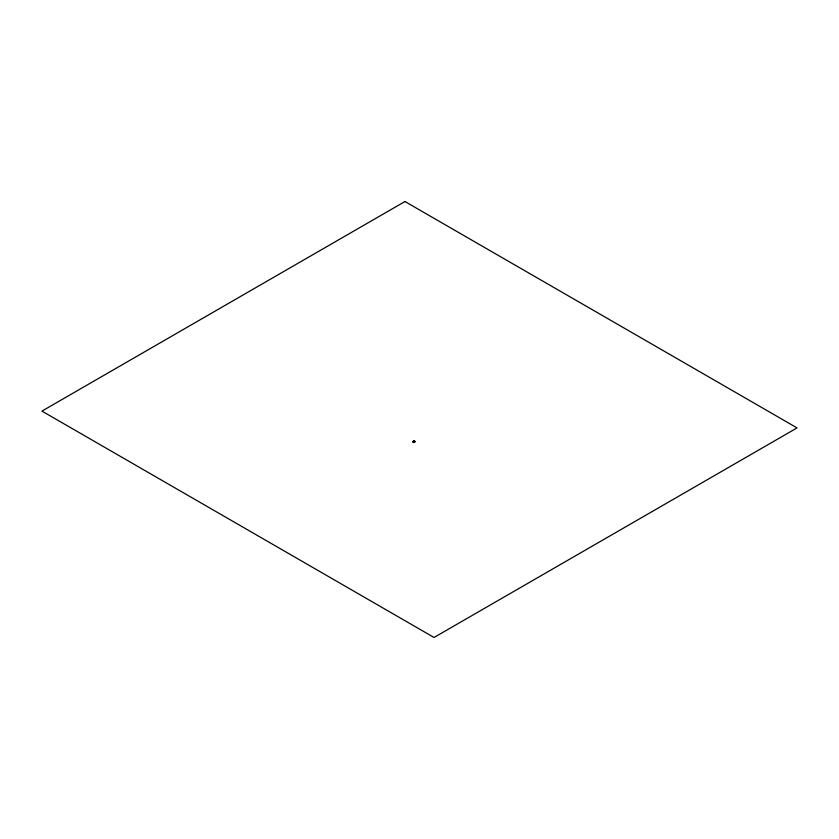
<?xml version="1.0" encoding="UTF-8"?>
<svg xmlns="http://www.w3.org/2000/svg" width="839" height="839" viewBox="0 0 839 839"><rect width="100%" height="100%" fill="white"/><g stroke="black" fill="none" stroke-linecap="round" stroke-linejoin="round"><path stroke-width="1.26" d="M413.889 442.038L412.736 441.692L413.931 442.552L415.295 441.608L414.088 440.915L413.071 441.503L413.669 442.017L414.476 441.555L413.312 441.366M412.736 441.849L414.088 441.073M413.637 442.321L414.823 441.629L414.109 441.209M413.386 441.471L414.005 441.817L413.386 441.314M414.424 441.87L413.438 441.754M414.256 441.293L414.088 440.915M413.889 442.174L413.732 441.828M404.954 201.528L41.95 411.1L434.046 637.472L797.05 427.9L404.954 201.528"/></g></svg>
